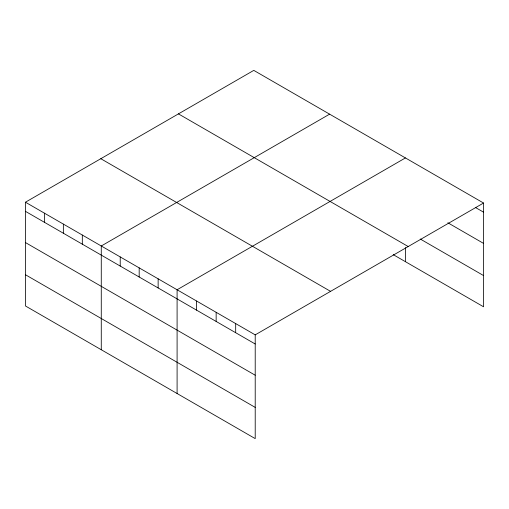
<?xml version="1.0" encoding="UTF-8"?>
<svg xmlns="http://www.w3.org/2000/svg" width="509" height="509" viewBox="0 0 509 509"><rect width="100%" height="100%" fill="white"/><g stroke="black" fill="none" stroke-linecap="round" stroke-linejoin="round"><path stroke-width="0.76" d="M25.45 202.213L255.213 334.865L255.213 438.618L25.45 305.966L25.45 202.213L253.787 70.382L483.55 203.034L483.55 306.787L393.247 254.653M329.609 114.156L101.272 245.987L101.272 349.74M405.431 157.93L177.094 289.761L177.094 393.514M255.213 334.865L483.55 203.034M475.47 207.5L483.55 212.164M447.856 222.783L483.55 243.391M420.249 239.014L483.55 275.56M178.436 113.882L408.199 246.541M100.801 158.706L330.564 291.358M25.45 211.343L255.213 343.995M25.45 242.564L255.213 375.222M25.45 274.739L255.213 407.391M405.431 247.635L405.431 261.69M235.68 323.59L235.68 332.714M216.153 312.31L216.153 321.44M196.62 301.035L196.62 310.166M158.14 278.817L158.14 287.948M139.18 267.874L139.18 277.004M120.226 256.93L120.226 266.061M82.318 235.043L82.318 244.174M63.358 224.1L63.358 233.23M44.404 213.156L44.404 222.287"/></g></svg>
